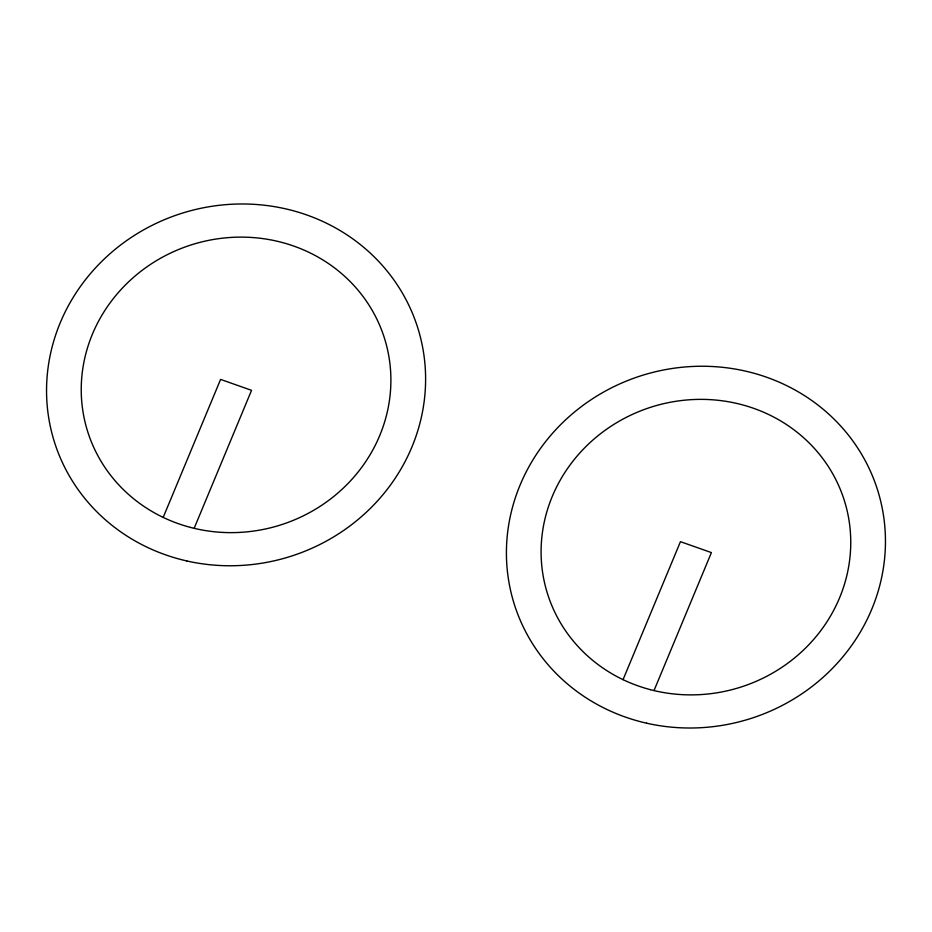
<?xml version="1.0" encoding="UTF-8"?>
<svg xmlns="http://www.w3.org/2000/svg" width="932" height="932" viewBox="0 0 932 932"><rect width="100%" height="100%" fill="white"/><g stroke="black" fill="none" stroke-linecap="round" stroke-linejoin="round"><path stroke-width="1.4" d="M163.193 517.4L220.593 379.406L251.547 390.333L194.147 528.327M623.054 679.649L680.453 541.667L711.407 552.594L654.008 690.577M186.773 560.947A190.419 179.946 -17.2 0 0 419.214 332.724A190.419 179.946 -17.2 0 0 102.229 260.948A190.419 179.946 -17.2 0 0 186.773 560.947M190.524 527.419A155.562 146.988 -17.2 0 0 386.99 347.31A155.562 146.988 -17.2 0 0 130.69 279.891A155.562 146.988 -17.2 0 0 190.524 527.419M650.385 689.668A155.562 146.988 -17.2 0 0 846.85 509.559A155.562 146.988 -17.2 0 0 590.55 442.141A155.562 146.988 -17.2 0 0 650.385 689.668M646.633 723.197A190.419 179.946 -17.2 0 0 879.062 494.974A190.419 179.946 -17.2 0 0 562.089 423.21A190.419 179.946 -17.2 0 0 646.633 723.197"/></g></svg>
